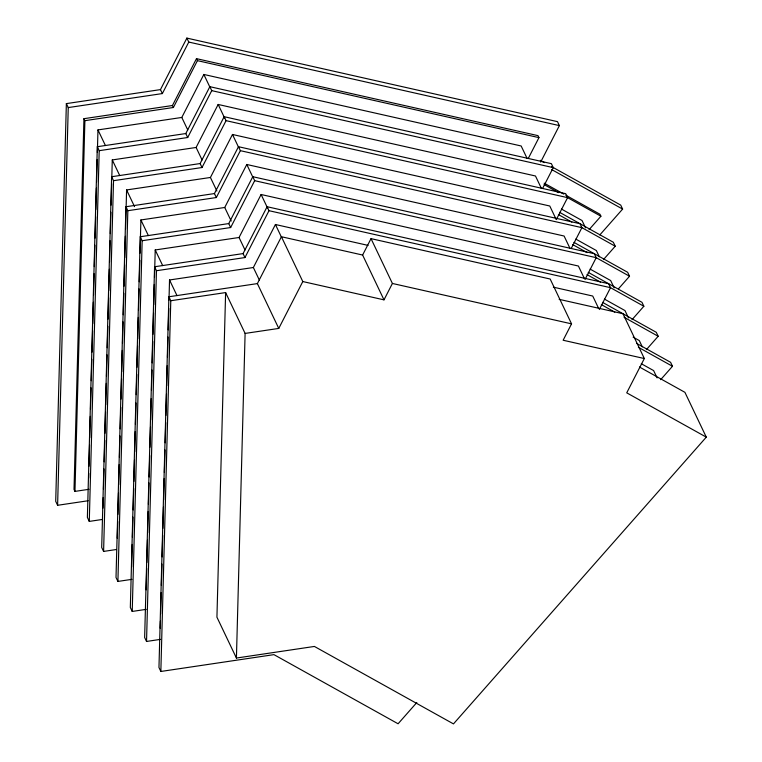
<?xml version="1.0" encoding="UTF-8"?>
<svg xmlns="http://www.w3.org/2000/svg" width="762" height="762" viewBox="0 0 762 762"><rect width="100%" height="100%" fill="white"/><g stroke="black" fill="none" stroke-linecap="round" stroke-linejoin="round"><path stroke-width="1.14" d="M540.658 162.096L559.375 125.606L557.479 121.644L186.88 38.1L160.458 89.611L66.361 103.613L55.712 501.329L57.607 505.292L88.154 500.748M57.607 505.292L68.247 107.575L66.361 103.613M528.295 158.41L538.953 137.627L538.01 135.646L196.482 58.645L172.441 105.518L83.944 118.681L74.019 489.414L74.962 491.395L88.954 489.309M74.962 491.395L84.887 120.672L83.944 118.681M542.611 188.424L553.269 167.64L551.383 163.668L209.845 86.677L185.804 133.55L97.307 146.714L87.382 517.436L89.278 521.408L102.098 519.494M88.64 478.155L88.773 473.402M88.964 466.277L89.535 444.884M89.726 437.75L90.297 416.357M90.487 409.223L91.059 387.829M91.249 380.705L91.821 359.312M92.011 352.177L92.583 330.784M92.783 323.65L93.355 302.257M93.545 295.132L94.117 273.739M94.307 266.605L94.879 245.212M95.069 238.077L95.641 216.684M95.831 209.56L96.403 188.166M96.564 182.223L97.165 159.639M97.365 152.505L97.965 129.921L181.794 117.453L203.845 74.457L521.16 145.98L527.123 158.486M89.278 521.408L99.203 150.676L97.307 146.714M556.393 219.475L567.585 197.644L565.699 193.681L224.161 116.691L200.12 163.554L111.623 176.727L101.698 547.449L103.594 551.421L116.415 549.507M102.956 508.168L103.241 497.472M103.47 489.156L104.003 468.944M104.194 461.82L104.775 440.426M104.966 433.292L105.537 411.899M105.728 404.765L106.299 383.372M106.489 376.247L107.061 354.854M107.251 347.72L107.823 326.327M108.014 319.192L108.585 297.799M108.776 290.674L109.357 269.281M109.547 262.147L110.119 240.754M110.309 233.62L110.881 212.227M111.071 205.102L111.643 183.709M111.833 176.574L112.281 159.934L196.11 147.466L218.161 104.461L535.476 175.993L541.439 188.5M103.594 551.421L113.519 180.689L111.623 176.727M571.243 248.441L581.901 227.657L580.006 223.695L238.477 146.704L214.436 193.567L125.94 206.74L116.014 577.463L117.91 581.425L131.902 579.349M117.272 538.182L117.719 521.541M117.91 514.407L118.481 493.014M118.701 484.699L119.243 464.496M119.434 457.362L120.005 435.969M120.196 428.835L120.767 407.441M120.996 399.126L121.539 378.924M121.73 371.789L122.301 350.396M122.492 343.262L123.063 321.869M123.254 314.744L123.825 293.351M124.015 286.217L124.587 264.824M124.778 257.689L125.349 236.296M125.54 229.172L126.597 189.948L210.426 177.47L232.477 134.474L549.783 206.007L556.25 219.551M117.91 581.425L127.835 210.703L125.94 206.74M585.026 279.492L596.217 257.67L594.322 253.708L252.793 176.708L228.752 223.58L140.256 236.744L130.331 607.476L132.226 611.438L146.209 609.362M131.616 567.004L132.226 544.42M132.417 537.286L132.95 517.084M133.14 509.959L133.721 488.566M133.912 481.432L134.483 460.038M134.703 451.714L135.245 431.511M135.436 424.386L136.007 402.993M136.227 394.668L136.769 374.466M136.96 367.332L137.531 345.938M137.722 338.814L138.303 317.421M138.494 310.286L139.065 288.893M139.255 281.759L139.827 260.366M140.018 253.232L140.903 219.961L224.733 207.483L246.793 164.487L564.099 236.02L570.062 248.517M132.226 611.438L142.151 240.716L140.256 236.744M599.332 309.505L610.533 287.684L608.638 283.712L267.11 206.721L243.068 253.594L154.572 266.757L144.647 637.48L146.533 641.452L160.525 639.366M146.123 589.883L146.695 568.49M146.856 562.547L147.457 539.963M147.647 532.838L148.219 511.445M148.419 504.311L148.99 482.918M149.142 476.974L149.714 455.581M149.943 447.265L150.485 427.053M150.676 419.929L151.247 398.536M151.467 390.211L152.009 370.008M152.2 362.874L152.771 341.481M152.962 334.356L153.533 312.963M153.762 304.638L154.295 284.436M154.495 277.301L155.219 249.965L239.049 237.496L261.109 194.5L578.415 266.033L584.378 278.53M146.533 641.452L156.458 270.729L154.572 266.757M362.617 255.041L371.027 238.639L392.401 283.464L383.991 299.857L362.617 255.041L281.416 236.734L257.385 283.597L168.888 296.77L158.963 667.493L160.849 671.465L273.939 654.634L398.088 723.776L416.824 702.526M160.21 628.212L160.411 621.087M160.601 613.953L161.173 592.56M161.363 585.426L161.935 564.032M162.125 556.908L162.697 535.515M162.887 528.38L163.459 506.987M163.649 499.853L164.221 478.46M164.382 472.516L164.992 449.942M165.183 442.808L165.716 422.605M165.906 415.471L166.487 394.078M166.707 385.762L167.249 365.55M167.469 357.235L168.011 337.033M168.202 329.898L168.773 308.505M168.993 300.18L169.535 279.978L253.365 267.51L275.425 224.504L368.065 245.393M160.849 671.465L170.774 300.733L168.888 296.77M170.774 300.733L225.619 292.579L216.932 617.191L236.42 658.044L314.401 646.443L453.476 723.9L706.288 437.14L684.914 392.325L639.451 367.008M236.42 658.044L245.107 333.423L225.619 292.579M68.247 107.575L162.354 93.574L188.776 42.062L186.88 38.1M84.887 120.672L173.384 107.499L197.425 60.636L196.482 58.645M99.203 150.676L187.7 137.512L211.741 90.64L209.845 86.677M113.519 180.689L202.016 167.526L226.057 120.653L224.161 116.691M127.835 210.703L216.332 197.539L240.373 150.666L238.477 146.704M142.151 240.716L230.648 227.543L254.679 180.68L252.793 176.708M156.458 270.729L244.954 257.556L268.996 210.693L267.11 206.721M245.107 333.423L278.759 328.422L302.8 281.549L281.416 236.734M371.027 238.639L550.174 279.025L571.548 323.85L563.137 340.243L644.328 358.54L626.735 392.84L706.288 437.14M589.112 229.61L600.913 216.227L599.97 214.246L565.88 195.253M599.818 234.944L622.621 209.083L620.725 205.111L551.64 166.64M603.428 259.623L615.229 246.231L613.334 242.268L559.613 212.35M618.534 288.741L629.545 276.244L627.65 272.282L573.929 242.364M632.06 319.64L643.861 306.257L641.966 302.295L588.245 272.367M646.376 349.653L658.178 336.271L656.282 332.299L602.561 302.381M660.683 379.667L672.484 366.284L670.598 362.312L636.508 343.329M188.776 42.062L559.375 125.606M197.425 60.636L538.953 137.627M211.741 90.64L553.269 167.64M226.057 120.653L567.585 197.644M240.373 150.666L581.901 227.657M254.679 180.68L596.217 257.67M268.996 210.693L610.533 287.684M553.355 287.16L592.731 296.037L598.694 308.543M559.156 299.342L622.954 313.725L644.328 358.54M392.401 283.464L571.548 323.85M302.8 281.549L383.991 299.857M540.296 160.315L544.42 162.62M551.469 169.45L622.621 209.083M544.182 183.175L563.813 194.1M544.097 184.575L558.556 192.634M566.823 197.234L600.913 216.227M561.48 209.074L582.044 220.523L585.521 227.819M558.413 214.589L571.843 222.066M581.139 227.247L615.229 246.231M575.796 239.087L596.351 250.536L599.332 256.784M572.719 244.602L587.188 252.66M595.455 257.261L629.545 276.244M590.112 269.1L610.667 280.549L614.143 287.836M587.035 274.615L600.466 282.092M609.762 287.274L643.861 306.257M604.428 299.104L624.983 310.563L628.459 317.849M601.351 304.619L614.782 312.106M624.078 317.278L658.178 336.271M633.127 337.137L639.299 340.566L642.28 346.824M638.394 347.291L672.484 366.284M641.28 363.712L653.615 370.58L657.092 377.876M203.845 74.457L209.807 86.954M218.161 104.461L224.619 118.005M232.477 134.474L238.439 146.98M246.793 164.487L252.755 176.984M261.109 194.5L267.567 208.045M275.425 224.504L281.388 237.011M181.794 117.453L187.757 129.95M196.11 147.466L202.073 159.963M210.426 177.47L216.884 191.014M224.733 207.483L231.2 221.028M239.049 237.496L245.012 249.993M253.365 267.51L259.328 280.006M172.441 105.518L173.384 107.499M185.804 133.55L187.7 137.512M200.12 163.554L202.016 167.526M214.436 193.567L216.332 197.539M228.752 223.58L230.648 227.543M243.068 253.594L244.954 257.556M257.385 283.597L278.759 328.422M160.458 89.611L162.354 93.574M97.965 129.921L105.423 145.552M112.281 159.934L119.729 175.565M126.597 189.948L134.541 206.616M140.903 219.961L148.361 235.582M155.219 249.965L162.677 265.595M169.535 279.978L176.994 295.608"/></g></svg>
